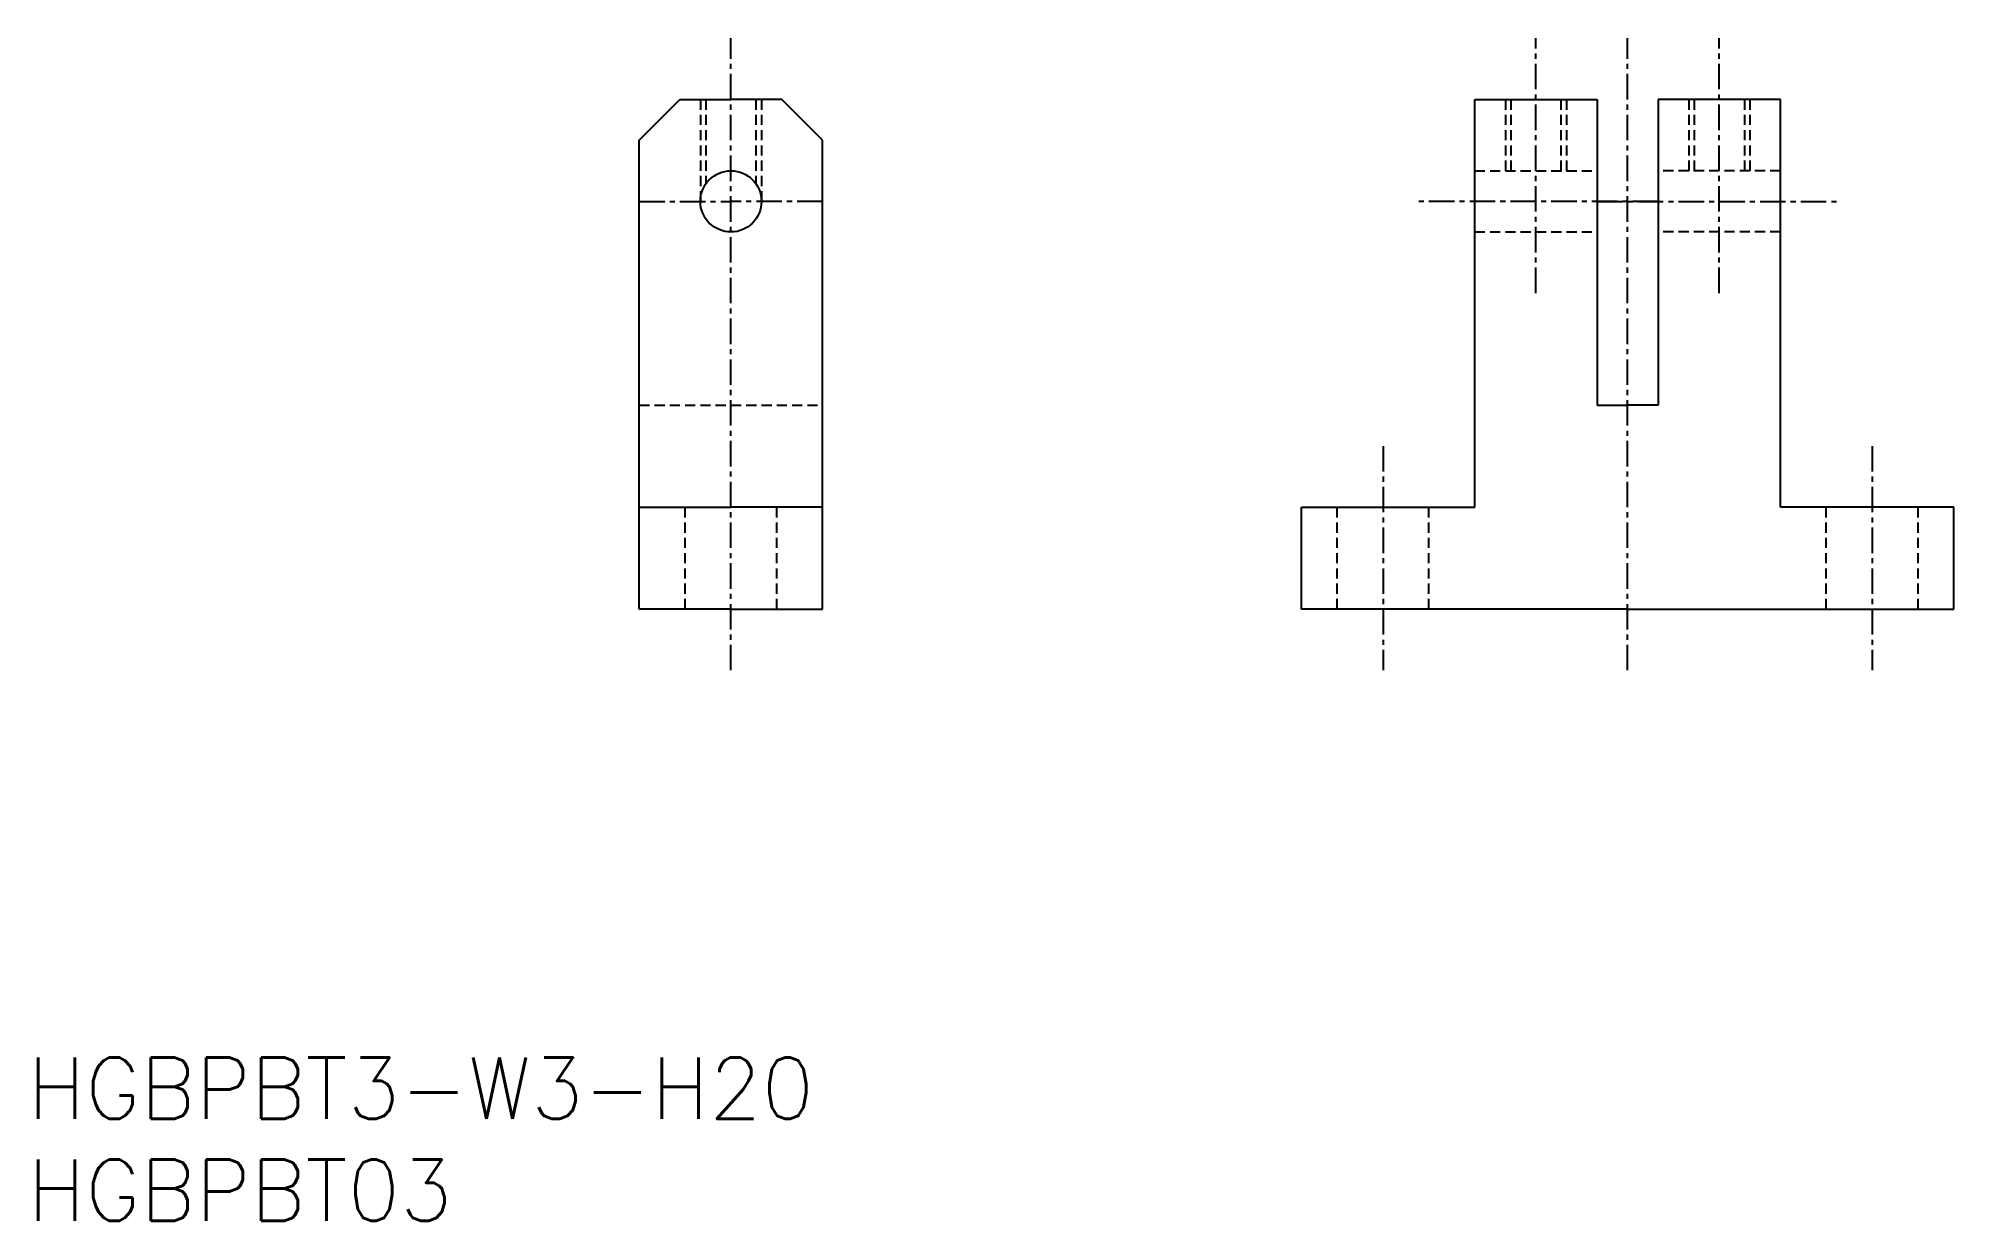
# Model space of a CAD drawing. Extents: x 0.5 to 94.5, y 0 to 58.
import ezdxf

# ---------------------------------------------------------------- set-up
doc = ezdxf.new("R2010")
doc.units = 0
doc.linetypes.add('CENTER', pattern=[2, 1.25, -0.25, 0.25, -0.25])
doc.linetypes.add('DASHED', pattern=[0.75, 0.5, -0.25])
doc.layers.get('0').update_dxf_attribs({"linetype": 'CONTINUOUS'})
doc.layers.add('CENTER', color=1, linetype='CENTER')
doc.styles.get("Standard").update_dxf_attribs({"font": 'txt.shx'})

# ---------------------------------------------------------------- blocks, each defined once
blk = doc.blocks.new('*U12')
at = {"color": 7, "linetype": 'CONTINUOUS'}
blk.add_text('HGBPBT03', height=3, dxfattribs=at).set_placement((0, 0))
blk = doc.blocks.new('*U13')
at = {"color": 7, "linetype": 'CONTINUOUS'}
blk.add_text('HGBPBT3-W3-H20', height=3, dxfattribs=at).set_placement((0, 5))

msp = doc.modelspace()

# ---------------------------------------------------------------- linework, layer by layer
for p, q in [((30, 53), (32, 55)), ((32, 55), (34.5, 55)), ((37, 55), (34.5, 55)), ((39, 53), (37, 55)), ((71, 35), (71, 55)), ((71, 55), (77, 55)), ((77, 55), (77, 40)), ((80, 55), (80, 40)), ((86, 55), (80, 55)), ((86, 35), (86, 55)), ((30, 30), (30, 53)), ((39, 30), (39, 53)), ((77, 40), (78.5, 40)), ((80, 40), (78.5, 40)), ((30, 35), (34.5, 35)), ((39, 35), (34.5, 35)), ((62.5, 35), (71, 35)), ((62.5, 30), (62.5, 35)), ((94.5, 35), (86, 35)), ((94.5, 30), (94.5, 35)), ((34.5, 30), (30, 30)), ((34.5, 30), (39, 30)), ((78.5, 30), (62.5, 30)), ((78.5, 30), (94.5, 30))]:
    msp.add_line(p, q)
at = {"color": 3, "linetype": 'DASHED'}
for p, q in [((33, 55), (33, 50)), ((33.2705, 55), (33.2705, 50.8593)), ((35.7295, 55), (35.7295, 50.8593)), ((36, 55), (36, 50)), ((72.5, 55), (72.5, 51.5)), ((72.7705, 55), (72.7705, 51.5)), ((75.2295, 55), (75.2295, 51.5)), ((75.5, 55), (75.5, 51.5)), ((81.5, 55), (81.5, 51.5)), ((81.7705, 55), (81.7705, 51.5)), ((84.2295, 55), (84.2295, 51.5)), ((84.5, 55), (84.5, 51.5)), ((71, 51.5), (77, 51.5)), ((86, 51.5), (80, 51.5)), ((71, 48.5), (77, 48.5)), ((86, 48.5), (80, 48.5)), ((30, 40), (39, 40)), ((32.25, 30), (32.25, 35)), ((36.75, 30), (36.75, 35)), ((64.25, 30), (64.25, 35)), ((68.75, 30), (68.75, 35)), ((88.25, 30), (88.25, 35)), ((92.75, 30), (92.75, 35))]:
    msp.add_line(p, q, dxfattribs=at)
msp.add_circle((34.5, 50), 1.5)
at = {"layer": 'CENTER', "color": 1, "linetype": 'CENTER'}
for p, q in [((34.5, 27), (34.5, 58)), ((74, 45.5), (74, 58)), ((78.5, 27), (78.5, 58)), ((83, 45.5), (83, 58)), ((30, 50), (34.5, 50)), ((39, 50), (34.5, 50)), ((80, 50), (68, 50)), ((77, 50), (89, 50)), ((66.5, 38), (66.5, 27)), ((90.5, 38), (90.5, 27))]:
    msp.add_line(p, q, dxfattribs=at)

# ---------------------------------------------------------------- block references
at = {"color": 7, "linetype": 'CONTINUOUS'}
for name in ['*U13', '*U12']:
    msp.add_blockref(name, (0, 0), dxfattribs=at)

doc.saveas('drawing.dxf')
